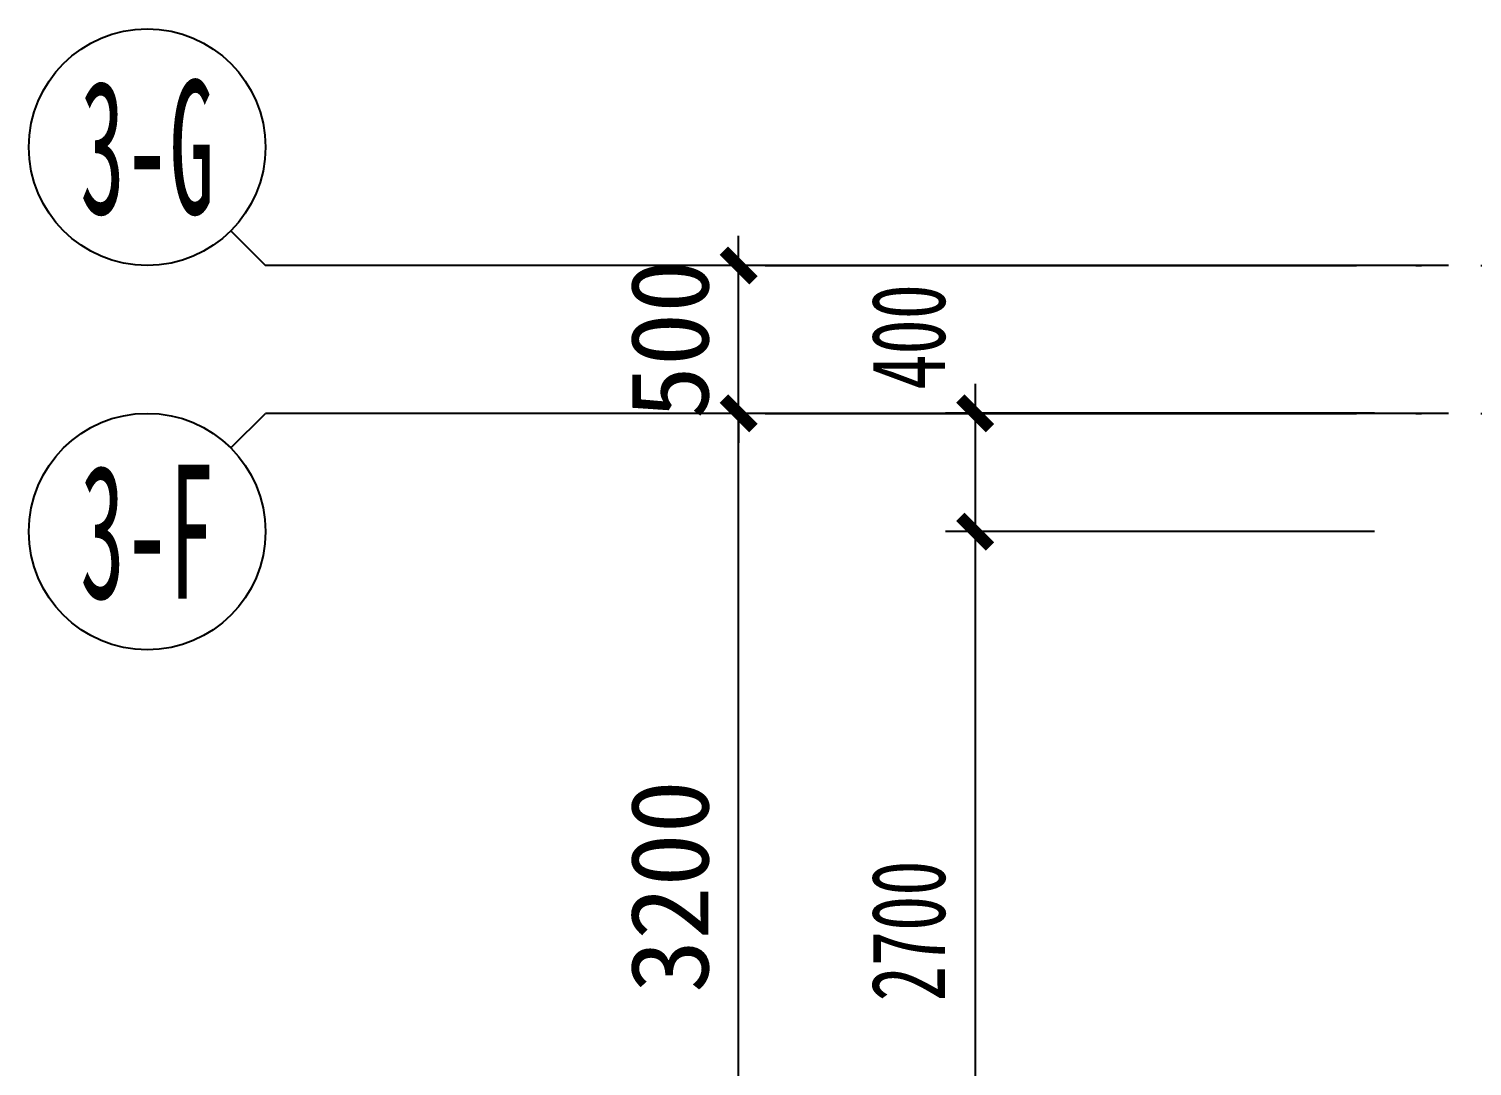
# Model space of a CAD drawing. Extents: x -3200781797 to -8106663, y 494714 to 1244925.
# Drawn here: x -8176190 to -8171310, y 775762 to 779270 of the extents above; entities that cross this region are included whole.
import ezdxf
from ezdxf.enums import TextEntityAlignment as Align

# ---------------------------------------------------------------- set-up
doc = ezdxf.new("R2010")
doc.units = 0
doc.header["$LTSCALE"] = 1000
doc.header["$MEASUREMENT"] = 0
doc.linetypes.add('3#-轴线$0$DOTE', pattern=[2.42, 2, -0.2, 0.02, -0.2])
doc.linetypes.add('DASH', pattern=[0.35, 0.25, -0.1])
doc.layers.get('Defpoints').update_dxf_attribs({"color": 30, "linetype": 'DASH'})
for name, color, linetype in [('3#-轴线$0$3#-轴号$0$A-ANNO-AXIS-CIRC', 3, 'Continuous'), ('3#-轴线$0$3#-轴号$0$A-ANNO-AXIS-TEXT', 7, 'Continuous'), ('3#-轴线$0$3#-轴号$0$A-ANNO-DIMS', 3, 'Continuous'), ('3#-轴线$0$A-ANNO-DOTE', 10, '3#-轴线$0$DOTE'), ('3#-轴线$0$AXIS_TEXT', 7, 'Continuous'), ('3#4#5#$0$DIM', 3, 'Continuous'), ('3#4#5#$0$S-ANNO-TEXT', 7, 'Continuous')]:
    doc.layers.add(name, color=color, linetype=linetype)
doc.styles.add('3#-轴线$0$3#-轴号$0$_TCH_AXIS', font='')
doc.styles.add('3#-轴线$0$3#-轴号$0$_TCH_DIM_T3', font='')
doc.styles.add('3#-轴线$0$COMPLEX', font='COMPLEX')
doc.styles.add('3#4#5#$0$楷体', font='', dxfattribs={"width": 0.7})
doc.styles.get('3#-轴线$0$3#-轴号$0$_TCH_AXIS').set_extended_font_data('SimSun')
doc.styles.get('3#-轴线$0$3#-轴号$0$_TCH_DIM_T3').set_extended_font_data('SimSun')
doc.styles.get('3#4#5#$0$楷体').set_extended_font_data('KaiTi_GB2312')
doc.dimstyles.new('3#-轴线$0$3#-轴号$0$_TCH_ARCH&&100', dxfattribs={"dimtxt": 264.345992, "dimasz": 100, "dimexe": 250, "dimexo": 300, "dimgap": 100, "dimtad": 1, "dimdec": 0, "dimzin": 0, "dimdsep": 46, "dimtxsty": '3#-轴线$0$3#-轴号$0$_TCH_DIM_T3', "dimblk": '3#-轴线$0$3#-轴号$0$_ArchTick', "dimcen": 0.09, "dimclrt": 7, "dimazin": 2, "dimtfac": 1, "dimtdec": 0, "dimtix": 1, "dimtmove": 2, "dimatfit": 3, "dimfxl": 100, "dimtolj": 1, "dimtzin": 0, "dimarcsym": 0})
doc.dimstyles.new('3#4#5#$0$TSSD_100_100', dxfattribs={"dimtxt": 250, "dimasz": 100, "dimexe": 100, "dimexo": 250, "dimgap": 100, "dimtad": 1, "dimdec": 0, "dimzin": 0, "dimdsep": 46, "dimtxsty": '3#4#5#$0$楷体', "dimblk": '3#4#5#$0$_ArchTick', "dimcen": 0, "dimdle": 100, "dimclrt": 7, "dimadec": 0, "dimazin": 0, "dimtfac": 1, "dimtdec": 0, "dimtix": 1, "dimtmove": 2, "dimatfit": 3, "dimfxl": 1, "dimtolj": 1, "dimtzin": 0, "dimarcsym": 0})

# ---------------------------------------------------------------- blocks, each defined once
blk = doc.blocks.new('3#4#5#$0$_ArchTick')
at = {"color": 0, "linetype": 'ByBlock', "const_width": 0.4}
blk.add_lwpolyline([(-0.5, -0.5), (0.5, 0.5)], dxfattribs=at)
blk = doc.blocks.new('*D3537')
at = {"layer": '3#4#5#$0$DIM', "color": 0, "lineweight": -2, "transparency": 16777216}
for p, q in [((-2189.5, -400.1), (-2189.5, -3300.2)), ((-839.5, -500.1), (-2289.5, -500.1)), ((-839.5, -3200.2), (-2289.5, -3200.2))]:
    blk.add_line(p, q, dxfattribs=at)
at = {"layer": 'Defpoints', "color": 0, "transparency": 16777216}
for p in [(-589.5, -500.1), (-2189.5, -3200.2), (-589.5, -3200.2)]:
    blk.add_point(p, dxfattribs=at)
at = {"layer": '3#4#5#$0$DIM', "color": 0, "lineweight": -2, "transparency": 16777216, "xscale": 100, "yscale": 100, "zscale": 100}
for p, rotation in [((-2189.5, -500.1), 90), ((-2189.5, -3200.2), 270)]:
    blk.add_blockref('3#4#5#$0$_ArchTick', p, dxfattribs=dict(at, rotation=rotation))
at = {"layer": '3#4#5#$0$DIM', "color": 7, "transparency": 16777216, "insert": (-2414.5, -1850.2), "char_height": 250, "attachment_point": 5, "rotation": 90, "style": '3#4#5#$0$楷体'}
blk.add_mtext('\\A1;2700', dxfattribs=at)
blk = doc.blocks.new('*D3573')
at = {"layer": '3#4#5#$0$DIM', "color": 0, "lineweight": -2, "transparency": 16777216}
for p, q in [((-2189.5, 0), (-2189.5, -600.1)), ((-839.5, -100), (-2289.5, -100)), ((-839.5, -500.1), (-2289.5, -500.1))]:
    blk.add_line(p, q, dxfattribs=at)
at = {"layer": 'Defpoints', "color": 0, "transparency": 16777216}
for p in [(-589.5, -100), (-2189.5, -500.1), (-589.5, -500.1)]:
    blk.add_point(p, dxfattribs=at)
at = {"layer": '3#4#5#$0$DIM', "color": 0, "lineweight": -2, "transparency": 16777216, "xscale": 100, "yscale": 100, "zscale": 100}
for p, rotation in [((-2189.5, -100), 90), ((-2189.5, -500.1), 270)]:
    blk.add_blockref('3#4#5#$0$_ArchTick', p, dxfattribs=dict(at, rotation=rotation))
at = {"layer": '3#4#5#$0$DIM', "color": 7, "transparency": 16777216, "insert": (-2414.5, 158.3), "char_height": 250, "attachment_point": 5, "rotation": 90, "style": '3#4#5#$0$楷体'}
blk.add_mtext('\\A1;400', dxfattribs=at)
blk = doc.blocks.new('3#-轴线$0$_AXISO')
blk.add_circle((0, 0), 0.5)
at = {"layer": '3#-轴线$0$AXIS_TEXT', "style": '3#-轴线$0$COMPLEX', "width": 1.041667}
blk.add_attdef('A', text='', height=0.56, dxfattribs=at).set_placement((-0.25, -0.28), (0.25, -0.28), align=Align.FIT)
blk = doc.blocks.new('3#-轴线$0$3#-轴号$0$_ArchTick')
at = {"color": 0, "linetype": 'ByBlock', "const_width": 0.4}
blk.add_lwpolyline([(-0.5, -0.5), (0.5, 0.5)], dxfattribs=at)
blk = doc.blocks.new('*D2038')
at = {"layer": '3#-轴线$0$3#-轴号$0$A-ANNO-DIMS', "color": 0, "lineweight": -2, "transparency": 16777216}
for p, q in [((-2589.4, 0), (-3339.4, 0)), ((-3089.4, -3200), (-3089.4, 0)), ((-2589.4, -3200), (-3339.4, -3200))]:
    blk.add_line(p, q, dxfattribs=at)
at = {"layer": 'Defpoints', "color": 0, "transparency": 16777216}
for p in [(-3089.4, 0), (-2289.4, 0), (-2289.4, -3200)]:
    blk.add_point(p, dxfattribs=at)
at = {"layer": '3#-轴线$0$3#-轴号$0$A-ANNO-DIMS', "color": 0, "lineweight": -2, "transparency": 16777216, "xscale": 100, "yscale": 100, "zscale": 100}
for p, rotation in [((-3089.4, 0), 90), ((-3089.4, -3200), 270)]:
    blk.add_blockref('3#-轴线$0$3#-轴号$0$_ArchTick', p, dxfattribs=dict(at, rotation=rotation))
at = {"layer": '3#-轴线$0$3#-轴号$0$A-ANNO-DIMS', "color": 7, "transparency": 16777216, "insert": (-3321.6, -1600), "char_height": 264.35, "attachment_point": 5, "rotation": 90, "style": '3#-轴线$0$3#-轴号$0$_TCH_DIM_T3'}
blk.add_mtext('\\A1;3200', dxfattribs=at)
blk = doc.blocks.new('*D2039')
at = {"layer": '3#-轴线$0$3#-轴号$0$A-ANNO-DIMS', "color": 0, "lineweight": -2, "transparency": 16777216}
for p, q in [((-3089.4, 500), (-3089.4, 600)), ((-2589.4, 500), (-3339.4, 500)), ((-3089.4, 0), (-3089.4, 500)), ((-2589.4, 0), (-3339.4, 0)), ((-3089.4, 0), (-3089.4, -100))]:
    blk.add_line(p, q, dxfattribs=at)
at = {"layer": 'Defpoints', "color": 0, "transparency": 16777216}
for p in [(-3089.4, 500), (-2289.4, 500), (-2289.4, 0)]:
    blk.add_point(p, dxfattribs=at)
at = {"layer": '3#-轴线$0$3#-轴号$0$A-ANNO-DIMS', "color": 0, "lineweight": -2, "transparency": 16777216, "xscale": 100, "yscale": 100, "zscale": 100}
for p, rotation in [((-3089.4, 500), 270), ((-3089.4, 0), 90)]:
    blk.add_blockref('3#-轴线$0$3#-轴号$0$_ArchTick', p, dxfattribs=dict(at, rotation=rotation))
at = {"layer": '3#-轴线$0$3#-轴号$0$A-ANNO-DIMS', "color": 7, "transparency": 16777216, "insert": (-3321.6, 250), "char_height": 264.35, "attachment_point": 5, "rotation": 90, "style": '3#-轴线$0$3#-轴号$0$_TCH_DIM_T3'}
blk.add_mtext('\\A1;500', dxfattribs=at)
blk = doc.blocks.new('3#4#5#$0$A$C53EF3948')
at = {"layer": '3#4#5#$0$DIM'}
dim = blk.add_linear_dim(base=(-2189.5, -500.1), p1=(-589.5, -100), p2=(-589.5, -500.1), angle=90, dimstyle='3#4#5#$0$TSSD_100_100', dxfattribs=at)
dim.commit()
dim.dimension.update_dxf_attribs({"geometry": '*D3573', "text_midpoint": (-2414.5, 158.3), "dimtype": 128})
dim = blk.add_linear_dim(base=(-2189.5, -3200.2), p1=(-589.5, -500.1), p2=(-589.5, -3200.2), angle=90, dimstyle='3#4#5#$0$TSSD_100_100', dxfattribs=at)
dim.commit()
dim.dimension.update_dxf_attribs({"geometry": '*D3537', "text_midpoint": (-2414.5, -1850.2)})
blk = doc.blocks.new('3#-轴线$0$3#-轴号')
at = {"layer": '3#-轴线$0$3#-轴号$0$A-ANNO-AXIS-CIRC'}
for p, q in [((-4806.6, 617.2), (-4689.4, 500)), ((-689.4, 500), (-4689.4, 500)), ((-4806.6, -117.2), (-4689.4, 0)), ((-689.4, 0), (-4689.4, 0))]:
    blk.add_line(p, q, dxfattribs=at)
ref = blk.add_blockref('3#-轴线$0$_AXISO', (-5089.4, 900), dxfattribs=dict(at, xscale=800, yscale=800, zscale=800))
ref.add_attrib('A', '3-G', dxfattribs={"layer": '3#-轴线$0$3#-轴号$0$A-ANNO-AXIS-TEXT', "height": 452.55, "style": '3#-轴线$0$3#-轴号$0$_TCH_AXIS', "width": 0.466146}).set_placement((-5315.7, 673.7), (-4863.1, 673.7), align=Align.FIT)
ref = blk.add_blockref('3#-轴线$0$_AXISO', (-5089.4, -400), dxfattribs=dict(at, xscale=800, yscale=800, zscale=800))
ref.add_attrib('A', '3-F', dxfattribs={"layer": '3#-轴线$0$3#-轴号$0$A-ANNO-AXIS-TEXT', "height": 452.55, "style": '3#-轴线$0$3#-轴号$0$_TCH_AXIS', "width": 0.466146}).set_placement((-5315.7, -626.3), (-4863.1, -626.3), align=Align.FIT)
at = {"layer": '3#-轴线$0$3#-轴号$0$A-ANNO-DIMS'}
for p1, p2, picture, middle in [((-2289.4, 0), (-2289.4, 500), '*D2039', (-3321.6, 250)), ((-2289.4, -3200), (-2289.4, 0), '*D2038', (-3321.6, -1600))]:
    dim = blk.add_aligned_dim(p1=p1, p2=p2, distance=800, dimstyle='3#-轴线$0$3#-轴号$0$_TCH_ARCH&&100', dxfattribs=at)
    dim.commit()
    dim.dimension.update_dxf_attribs({"geometry": picture, "text_midpoint": middle})
blk = doc.blocks.new('3#-轴线')
at = {"layer": '3#-轴线$0$A-ANNO-DOTE'}
for points in [[(-3000, 500), (44800, 500)], [(-3000, 0), (44800, 0)]]:
    blk.add_lwpolyline(points, dxfattribs=at)
blk.add_blockref('3#-轴线$0$3#-轴号', (0, 0))

msp = doc.modelspace()

# ---------------------------------------------------------------- block references
msp.add_blockref('3#-轴线', (-8170700.4, 777969.5))
at = {"layer": '3#4#5#$0$S-ANNO-TEXT'}
msp.add_blockref('3#4#5#$0$A$C53EF3948', (-8170800.4, 778069.7), dxfattribs=at)

doc.saveas('drawing.dxf')
